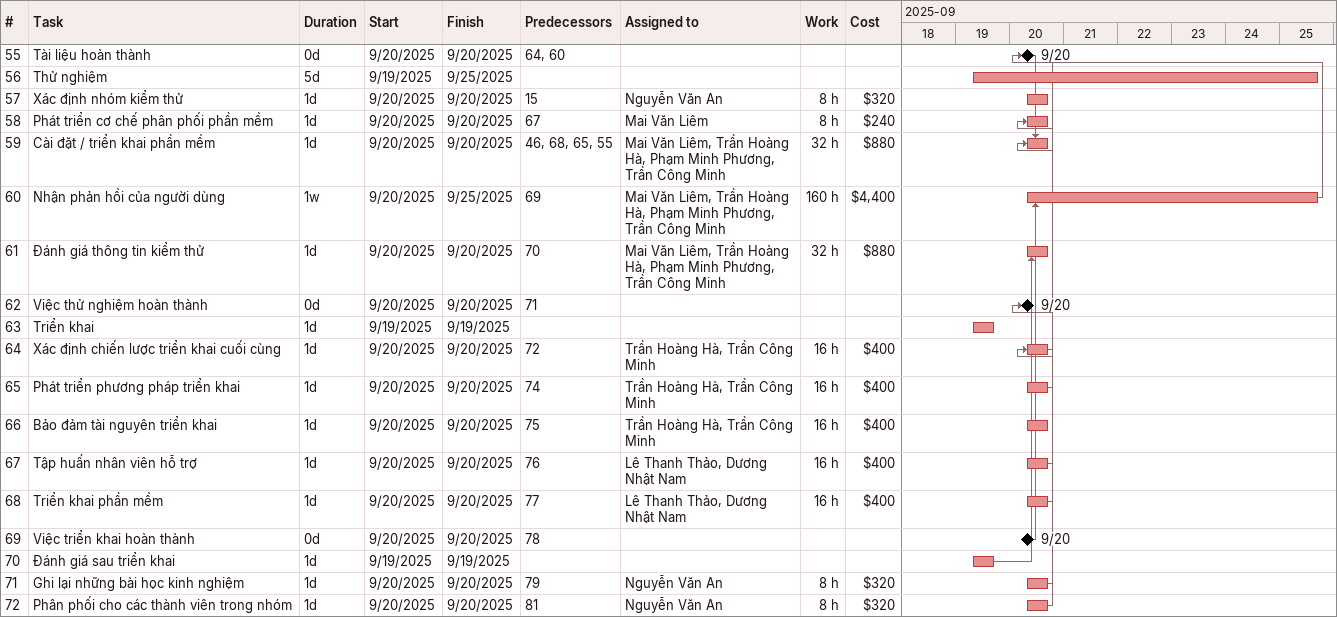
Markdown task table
| ID | Task | Duration | Start | Finish | Predecessors | Resources | Work (h) | Cost ($) |
|---|---|---|---|---|---|---|---|---|
| 55 | Tài liệu hoàn thành | 0d | 2025-09-20 | 2025-09-20 | 64, 60 |  |  |  |
| 56 | Thử nghiệm | 5d | 2025-09-19 | 2025-09-25 |  |  |  |  |
| 57 | Xác định nhóm kiểm thử | 1d | 2025-09-20 | 2025-09-20 | 15 | Nguyễn Văn An | 8 | 320 |
| 58 | Phát triển cơ chế phân phối phần mềm | 1d | 2025-09-20 | 2025-09-20 | 67 | Mai Văn Liêm | 8 | 240 |
| 59 | Cài đặt / triển khai phần mềm | 1d | 2025-09-20 | 2025-09-20 | 46, 68, 65, 55 | Mai Văn Liêm, Trần Hoàng Hà, Phạm Minh Phương, Trần Công Minh | 32 | 880 |
| 60 | Nhận phản hồi của người dùng | 1w | 2025-09-20 | 2025-09-25 | 69 | Mai Văn Liêm, Trần Hoàng Hà, Phạm Minh Phương, Trần Công Minh | 160 | 4400 |
| 61 | Đánh giá thông tin kiểm thử | 1d | 2025-09-20 | 2025-09-20 | 70 | Mai Văn Liêm, Trần Hoàng Hà, Phạm Minh Phương, Trần Công Minh | 32 | 880 |
| 62 | Việc thử nghiệm hoàn thành | 0d | 2025-09-20 | 2025-09-20 | 71 |  |  |  |
| 63 | Triển khai | 1d | 2025-09-19 | 2025-09-19 |  |  |  |  |
| 64 | Xác định chiến lược triển khai cuối cùng | 1d | 2025-09-20 | 2025-09-20 | 72 | Trần Hoàng Hà, Trần Công Minh | 16 | 400 |
| 65 | Phát triển phương pháp triển khai | 1d | 2025-09-20 | 2025-09-20 | 74 | Trần Hoàng Hà, Trần Công Minh | 16 | 400 |
| 66 | Bảo đảm tài nguyên triển khai | 1d | 2025-09-20 | 2025-09-20 | 75 | Trần Hoàng Hà, Trần Công Minh | 16 | 400 |
| 67 | Tập huấn nhân viên hỗ trợ | 1d | 2025-09-20 | 2025-09-20 | 76 | Lê Thanh Thảo, Dương Nhật Nam | 16 | 400 |
| 68 | Triển khai phần mềm | 1d | 2025-09-20 | 2025-09-20 | 77 | Lê Thanh Thảo, Dương Nhật Nam | 16 | 400 |
| 69 | Việc triển khai hoàn thành | 0d | 2025-09-20 | 2025-09-20 | 78 |  |  |  |
| 70 | Đánh giá sau triển khai | 1d | 2025-09-19 | 2025-09-19 |  |  |  |  |
| 71 | Ghi lại những bài học kinh nghiệm | 1d | 2025-09-20 | 2025-09-20 | 79 | Nguyễn Văn An | 8 | 320 |
| 72 | Phân phối cho các thành viên trong nhóm | 1d | 2025-09-20 | 2025-09-20 | 81 | Nguyễn Văn An | 8 | 320 |
